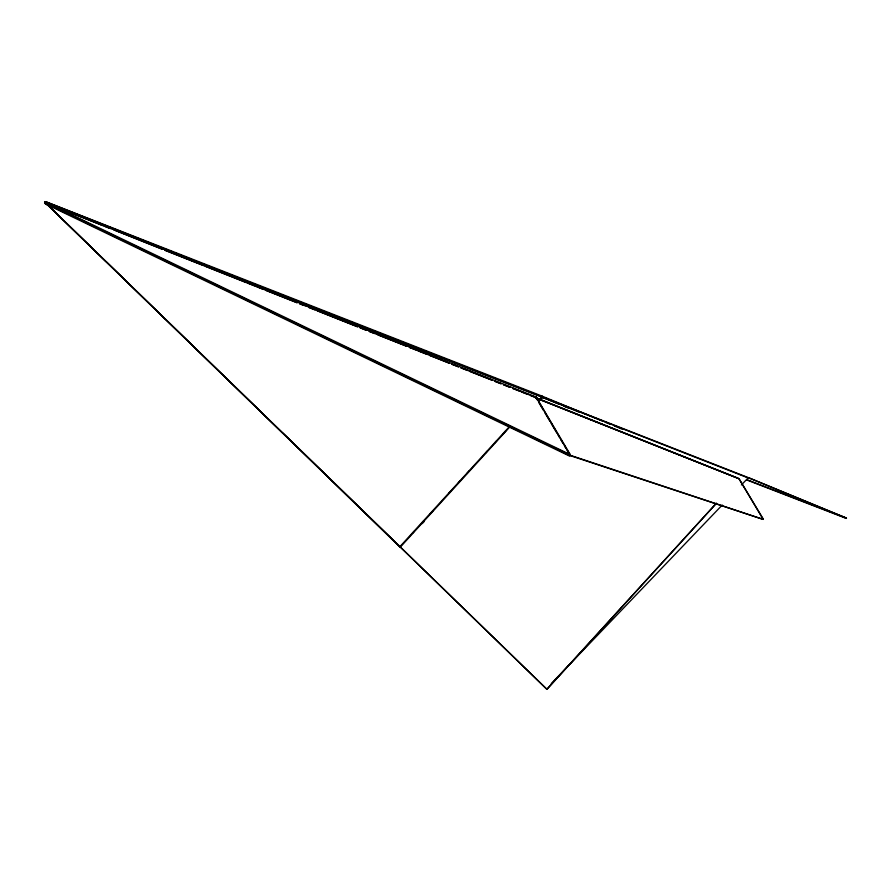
<?xml version="1.0" encoding="UTF-8"?>
<svg xmlns="http://www.w3.org/2000/svg" width="891" height="891" viewBox="0 0 891 891"><rect width="100%" height="100%" fill="white"/><g stroke="black" fill="none" stroke-linecap="round" stroke-linejoin="round"><path stroke-width="1.34" d="M45.797 202.992C42.813 201.199 46.622 202.658 45.452 203.928L569.728 456.159L570.285 454.599L536.115 396.996L46.02 202.368L45.797 202.992L570.062 455.223L763.186 519.397L569.95 455.535L46.098 203.471M763.186 519.397L739.018 478.667L535.781 397.932L536.026 397.018L569.549 454.243M535.781 397.932L536.115 396.996M739.018 478.667L530.635 395.582M45.062 203.259L46.644 203.883L45.062 203.259L45.675 201.689L542.574 396.317L541.962 397.887M541.839 397.832L542.207 397.263M540.18 399.948L542.341 397.308M741.412 484.938L748.384 477.654L846.45 518.128L748.384 477.654L44.55 201.967L45.43 202.324M44.684 202.023L399.747 546.84L509.919 426.054M535.569 397.898L536.059 397.575L512.815 388.342M412.344 533.364L414.226 531.303M421.721 523.073L423.593 521.012M430.153 513.817L432.97 510.732M448.897 493.246L450.768 491.186M458.275 482.955L460.146 480.895M466.706 473.7L469.512 470.615M485.45 453.129L487.321 451.069M494.817 442.838L496.699 440.778M503.259 433.583L506.066 430.498M400.282 547.152L510.398 426.288M45.474 202.858L546.874 689.311L716.331 503.304M546.874 689.311L716.42 503.281M738.884 478.612L763.297 519.085M422.223 523.607L424.138 521.603M539.322 399.892L542.196 396.885L579.529 412.299M540.369 398.923L542.196 396.885M551.262 683.597L722.245 505.019M45.307 202.636L52.257 205.554M400.159 546.74L399.402 546.072M746.903 479.648L846.45 518.128M746.781 479.971L846.327 518.439M53.07 205.676L748.262 477.966M45.675 201.689L172.442 251.93M175.026 252.955L181.497 255.517M184.081 256.541L191.843 259.615M199.606 262.689L206.066 265.251M208.661 266.275L215.121 268.837M220.3 270.897L224.176 272.434M229.355 274.484L233.23 276.021M253.924 284.218L257.811 285.755M51.89 204.874L55.765 206.411M60.933 208.461L64.809 209.998M81.593 216.647L85.469 218.184M97.097 222.795L100.973 224.332M102.131 225.2L53.059 205.71L99.502 224.265M104.715 226.225L111.175 228.798M161.538 248.801L113.758 229.822L162.151 249.213M165.414 250.338L202.858 265.217M205.442 266.242L245.482 282.146M248.066 283.171L254.525 285.744M257.109 286.768L297.137 302.673M299.721 303.697L306.181 306.259M308.765 307.284L357.837 326.785M360.421 327.81L366.88 330.372M369.464 331.396L406.909 346.276M409.492 347.301L449.532 363.205M452.116 364.23L458.564 366.791M461.148 367.827L492.144 380.134M494.728 381.159L501.188 383.72M503.771 384.756L510.231 387.318M100.093 224.565L103.969 226.102M104.67 226.325L109.838 228.374M164.735 250.237L186.72 258.969M187.299 259.147L195.775 262.567M196.332 262.734L229.388 275.92M229.9 276.065L238.432 279.518M238.944 279.663L247.486 283.104M247.976 283.249L263.001 289.274M265.585 290.299L297.037 302.74M299.621 303.764L303.497 305.301M308.253 307.25L314.712 309.812M317.307 310.848L357.38 326.763M359.964 327.788L366.435 330.361M369.019 331.385L374.498 333.512M378.074 334.983L406.775 346.332M409.103 347.312L415.819 349.918M418.146 350.898L426.143 354.028M429.785 355.531L433.661 357.068M433.895 357.102L449.387 363.261M451.77 364.252L458.42 366.847M460.814 367.849L467.463 370.433M469.869 371.447L491.988 380.179M494.427 381.203L501.032 383.776M503.482 384.801L510.064 387.362M512.537 388.398L519.108 390.949M521.58 391.995L526.848 394.034M535.814 397.999L737.525 478.122M45.452 203.928L46.933 204.518M46.766 204.551L57.091 208.661M541.149 395.76L602.884 421.209M605.201 422.189L610.591 424.394M614.166 425.887L618.009 427.468M618.287 427.569L622.141 429.161M542.162 397.241L559.013 404.191M564.137 406.307L567.99 407.9M46.02 202.368L570.285 454.599M47.624 204.908L105.984 261.653M106.441 261.932L164.802 318.688M165.247 318.967L223.608 375.712M224.064 375.991L282.425 432.748M282.881 433.004L546.963 689.289M535.892 397.62L537.284 399.97M538.676 402.32L543.566 410.551M544.958 412.901L549.836 421.131M551.228 423.481L556.808 432.892M558.212 435.242L559.604 437.592M560.996 439.942L563.09 443.473M564.482 445.823L565.874 448.173M567.277 450.523L569.371 454.054M50.486 204.663L46.599 203.137L50.475 204.685"/></g></svg>
